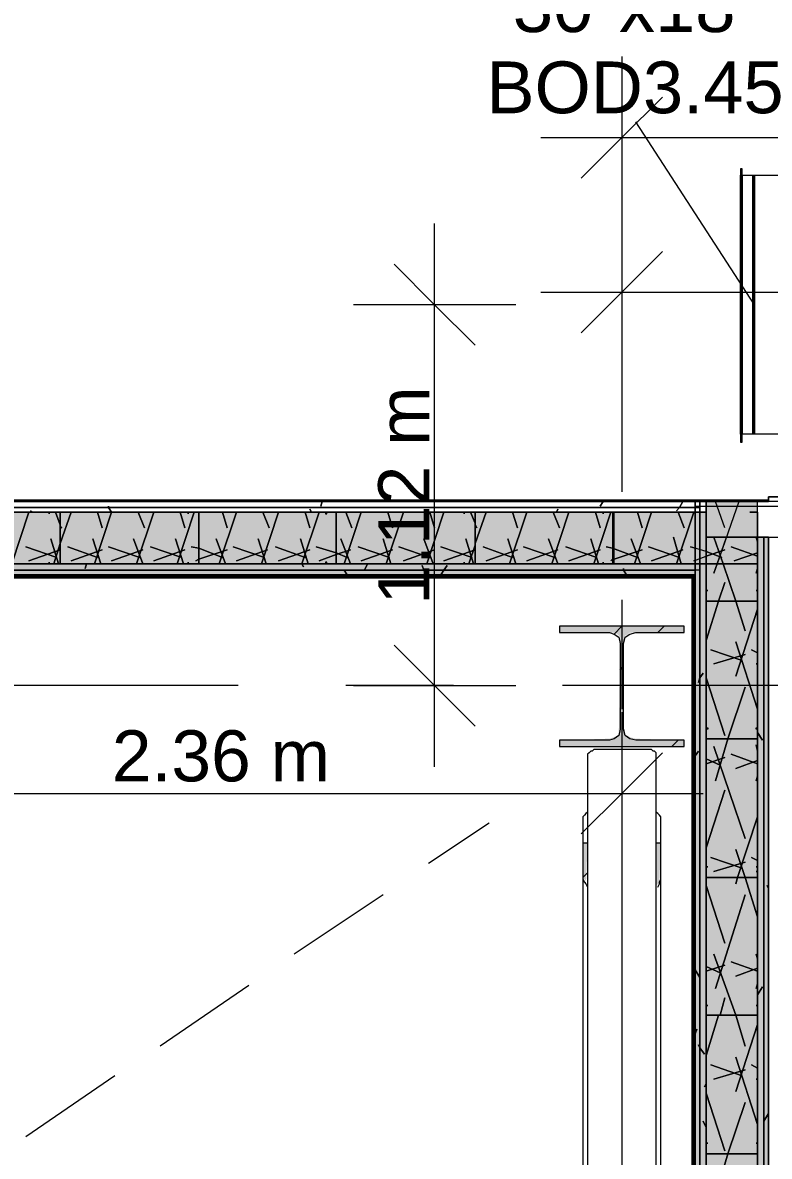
# Model space of a CAD drawing. Header units: metres. Extents: x -2 to 237, y -8 to 52.
# Drawn here: x 14.303 to 16.495, y 31.468 to 34.795 of the extents above; entities that cross this region are included whole.
import ezdxf

# ---------------------------------------------------------------- set-up
doc = ezdxf.new("R2010")
doc.units = ezdxf.units.M
doc.layers.add('HVAC - Ductos', color=5, linetype='Continuous', lineweight=0)
doc.layers.add('PDF4_Text', color=7, linetype='Continuous', lineweight=0)
doc.layers.add('PDF4_Geometry', color=7, linetype='Continuous', lineweight=0, true_color=0xaaaaaa)
doc.layers.add('PDF4_Solid Fills', color=7, linetype='Continuous', lineweight=0, true_color=0xffffff)
doc.styles.add('PDF Helvetica', font='')
doc.styles.get('PDF Helvetica').set_extended_font_data('Helvetica')

msp = doc.modelspace()

# ---------------------------------------------------------------- hatches: boundary and pattern name
at = {"layer": 'PDF4_Solid Fills', "lineweight": 0, "transparency": 33554559}
h = msp.add_hatch(color=256, dxfattribs=at)
h.paths.add_polyline_path([(9.8269, 33.1883), (9.8269, 33.1745), (12.2552, 33.1745), (12.2552, 33.1883)])
h.paths.add_polyline_path([(6.464, 33.1745), (6.464, 33.3715), (6.4457, 33.3715), (6.4457, 33.1745)])
h.paths.add_polyline_path([(6.6472, 33.1883), (6.6472, 33.1745), (9.6849, 33.1745), (9.6849, 33.1883)])
h.paths.add_polyline_path([(16.2778, 33.1883), (12.3972, 33.1883), (12.3972, 33.1745), (16.2778, 33.1745)])
h = msp.add_hatch(color=256, dxfattribs=at)
h.paths.add_polyline_path([(16.31, 27.0947), (16.4611, 27.0947), (16.4611, 33.3898), (16.31, 33.3898)])
h.paths.add_polyline_path([(16.3832, 23.3881), (16.3832, 23.3103), (16.4611, 23.3103), (16.4611, 23.3881)])
h.paths.add_polyline_path([(16.3832, 23.3927), (16.4611, 23.3927), (16.4611, 24.8588), (16.31, 24.8588), (16.31, 23.4157), (16.3832, 23.4157)])
h = msp.add_hatch(color=256, dxfattribs=at)
h.paths.add_polyline_path([(6.4777, 33.2065), (6.4777, 33.3577), (6.4457, 33.3577), (6.4457, 33.2065)])
h.paths.add_polyline_path([(16.0396, 33.2111), (16.2778, 33.2065), (16.2778, 33.3577), (6.4823, 33.3577), (6.4823, 33.3303), (6.5511, 33.3303), (6.4869, 33.3257), (6.4823, 33.2615), (6.4823, 33.2065), (7.6964, 33.2111), (7.701, 33.2111), (8.5074, 33.2065), (8.5074, 33.2111), (8.512, 33.2111), (10.0973, 33.2065), (10.0973, 33.2615), (10.0927, 33.2615), (10.0927, 33.3257), (10.0285, 33.3303), (10.1018, 33.3303), (10.1018, 33.2065), (10.9082, 33.2111), (10.9128, 33.2111), (11.9757, 33.2065), (11.9757, 33.2111), (11.9803, 33.2111), (14.0054, 33.2065), (14.0054, 33.2111), (14.01, 33.2111), (16.0351, 33.2065), (16.0351, 33.2111)])
h = msp.add_hatch(color=256, dxfattribs=at)
h.paths.add_polyline_path([(9.8086, 33.2065), (9.8086, 33.1883), (12.2689, 33.1883), (12.2689, 33.2065)])
h.paths.add_polyline_path([(6.4777, 33.1883), (6.4777, 33.3577), (6.464, 33.3577), (6.464, 33.1883)])
h.paths.add_polyline_path([(6.6335, 33.2065), (6.6335, 33.1883), (9.6849, 33.1883), (9.6849, 33.2065)])
h.paths.add_polyline_path([(16.2916, 33.2065), (12.3972, 33.2065), (12.3972, 33.1883), (16.2916, 33.1883)])
for points in [[(6.4823, 33.2065), (7.6964, 33.2111), (7.701, 33.2111), (8.5074, 33.2065), (8.5074, 33.2111), (8.512, 33.2111), (10.0973, 33.2065), (10.0973, 33.2615), (10.0927, 33.2615), (10.0927, 33.3257), (10.0285, 33.3303), (10.1018, 33.3303), (10.1018, 33.2065), (11.9757, 33.2111), (11.9803, 33.2111), (16.3099, 33.2065), (16.3099, 33.3577), (6.4823, 33.3577), (6.4823, 33.3303), (6.5511, 33.3303), (6.4869, 33.3257), (6.4823, 33.2615)], [(15.8792, 33.005), (16.0396, 33.005), (16.0487, 33.0004), (16.0579, 32.9912), (16.0533, 32.7071), (16.0487, 32.7026), (16.0396, 32.698), (16.0259, 32.6934), (15.8792, 32.6889), (15.8792, 32.6705), (16.2458, 32.6705), (16.2458, 32.6889), (16.1037, 32.6934), (16.0854, 32.698), (16.0809, 32.7026), (16.0717, 32.7026), (16.0717, 32.7209), (16.0671, 32.7209), (16.0671, 32.9774), (16.0717, 32.9958), (16.0809, 33.0004), (16.0854, 33.005), (16.2458, 33.005), (16.2458, 33.0233), (15.8792, 33.0233)]]:
    msp.add_hatch(color=256, dxfattribs=at).paths.add_polyline_path(points)
h = msp.add_hatch(color=256, dxfattribs=at)
h.paths.add_polyline_path([(16.31, 27.0947), (16.4611, 27.0947), (16.4611, 33.2845), (16.31, 33.2845)])
h.paths.add_polyline_path([(16.4611, 24.8588), (16.31, 24.8588), (16.31, 23.2003), (16.4611, 23.2003)])
h = msp.add_hatch(color=256, dxfattribs=at)
h.paths.add_polyline_path([(16.4611, 27.0947), (16.4795, 27.0947), (16.4795, 33.2845), (16.4611, 33.2845)])
h.paths.add_polyline_path([(16.4795, 24.8588), (16.4611, 24.8588), (16.4611, 23.3102), (16.4795, 23.3102)])
h = msp.add_hatch(color=256, dxfattribs=at)
h.paths.add_polyline_path([(16.4611, 27.0947), (16.4795, 27.0947), (16.4795, 33.2845), (16.4611, 33.2845)])
h.paths.add_polyline_path([(16.4795, 24.8588), (16.4611, 24.8588), (16.4611, 23.3102), (16.4795, 23.3102)])
h = msp.add_hatch(color=256, dxfattribs=at)
h.paths.add_polyline_path([(16.4932, 27.0947), (16.4932, 33.2845), (16.4795, 33.2845), (16.4795, 27.0947)])
h.paths.add_polyline_path([(16.4932, 23.3102), (16.4932, 24.8588), (16.4795, 24.8588), (16.4795, 23.3102)])
h = msp.add_hatch(color=256, dxfattribs=at)
h.paths.add_polyline_path([(16.4932, 27.0947), (16.4932, 33.2845), (16.4795, 33.2845), (16.4795, 27.0947)])
h.paths.add_polyline_path([(16.4932, 23.3102), (16.4932, 24.8588), (16.4795, 24.8588), (16.4795, 23.3102)])
h = msp.add_hatch(color=256, dxfattribs=at)
h.paths.add_polyline_path([(16.2916, 30.2148), (16.3099, 30.2148), (16.3099, 33.2065), (16.2916, 33.2065)])
h.paths.add_polyline_path([(16.2916, 23.4157), (16.3099, 23.4157), (16.3099, 24.8588), (16.2916, 24.8588)])
h.paths.add_polyline_path([(16.2916, 27.0947), (16.3099, 27.0947), (16.3099, 30.0865), (16.2916, 30.0865)])
h = msp.add_hatch(color=256, dxfattribs=at)
h.paths.add_polyline_path([(16.2916, 24.8588), (16.2778, 24.8588), (16.2778, 23.4157), (16.2916, 23.4157)])
h.paths.add_polyline_path([(16.2778, 30.2148), (16.2916, 30.2148), (16.2916, 33.1883), (16.2778, 33.1883)])
h.paths.add_polyline_path([(16.2778, 27.0947), (16.2916, 27.0947), (16.2916, 30.0727), (16.2778, 30.0727)])
h = msp.add_hatch(color=256, dxfattribs=at)
h.paths.add_polyline_path([(15.9571, 32.2673), (15.9617, 32.3864), (15.948, 32.3864), (15.948, 32.2811), (15.9526, 32.2811), (15.9571, 32.2765)])
h.paths.add_polyline_path([(16.1725, 32.2719), (16.1771, 32.3864), (16.1633, 32.3864), (16.1633, 32.2627)])

# ---------------------------------------------------------------- linework, layer by layer
at = {"layer": 'HVAC - Ductos', "lineweight": 0}
for points in [[(16.0625, 34.6956), (16.0625, 34.4573), (16.0625, 34.2191)], [(16.1816, 34.5764), (16.0625, 34.4573), (15.9434, 34.3382)], [(16.452, 33.9671), (16.1037, 34.5032)], [(15.8242, 34.4573), (18.5824, 34.4573)], [(16.4153, 34.3474), (16.4107, 34.3474), (16.4153, 34.3474)], [(16.4153, 34.3474), (16.4107, 34.3474), (16.4153, 34.3474)], [(16.4153, 34.3474), (16.4107, 34.3474), (16.4153, 34.3474)], [(16.4153, 34.3474), (16.4107, 34.3474), (16.4153, 34.3474)], [(16.4153, 33.5869), (16.4107, 33.5869), (16.4153, 33.5869), (16.4153, 34.3474)], [(16.4107, 34.3474), (16.4107, 33.5869)], [(16.4153, 34.3474), (16.4107, 34.3474), (16.4153, 34.3474)], [(16.4153, 33.5869), (16.4107, 33.5869), (16.4153, 33.5869), (16.4153, 34.3474)], [(16.4107, 34.3474), (16.4107, 33.5869)], [(16.4153, 34.3474), (16.4107, 34.3474), (16.4153, 34.3474)], [(16.4153, 33.5869), (16.4107, 33.5869), (16.4153, 33.5869), (16.4153, 34.3474)], [(16.4107, 34.3474), (16.4107, 33.5869)], [(16.4153, 34.3474), (16.4107, 34.3474), (16.4153, 34.3474)], [(16.4153, 33.5869), (16.4107, 33.5869), (16.4153, 33.5869), (16.4153, 34.3474)], [(16.4107, 34.3474), (16.4107, 33.5869)], [(16.4153, 34.3474), (16.4107, 34.3474), (16.4153, 34.3474)], [(16.4153, 33.5869), (16.4107, 33.5869), (16.4153, 33.5869), (16.4153, 34.3474)], [(16.4107, 34.3474), (16.4107, 33.5869)], [(16.4153, 34.3474), (16.4107, 34.3474), (16.4153, 34.3474)], [(16.4153, 33.5869), (16.4107, 33.5869), (16.4153, 33.5869), (16.4153, 34.3474)], [(16.4107, 34.3474), (16.4107, 33.5869)], [(16.4153, 34.3474), (16.4107, 34.3474), (16.4153, 34.3474)], [(16.4153, 33.5869), (16.4107, 33.5869), (16.4153, 33.5869), (16.4153, 34.3474)], [(16.4107, 34.3474), (16.4107, 33.5869)], [(16.4153, 34.3474), (16.4107, 34.3474), (16.4153, 34.3474)], [(16.4153, 33.5869), (16.4107, 33.5869), (16.4153, 33.5869), (16.4153, 34.3474)], [(16.4107, 34.3474), (16.4107, 33.5869)], [(16.4153, 34.3474), (16.4107, 34.3474), (16.4153, 34.3474)], [(16.4153, 33.5869), (16.4107, 33.5869), (16.4153, 33.5869), (16.4153, 34.3474)], [(16.4107, 34.3474), (16.4107, 33.5869)], [(16.4153, 34.3474), (16.4107, 34.3474), (16.4153, 34.3474)], [(16.4153, 33.5869), (16.4107, 33.5869), (16.4153, 33.5869), (16.4153, 34.3474)], [(16.4107, 34.3474), (16.4107, 33.5869)], [(16.4153, 34.3474), (16.4107, 34.3474), (16.4153, 34.3474)], [(16.4153, 33.5869), (16.4107, 33.5869), (16.4153, 33.5869), (16.4153, 34.3474)], [(16.4107, 34.3474), (16.4107, 33.5869)], [(16.4153, 34.3474), (16.4107, 34.3474), (16.4153, 34.3474)], [(16.4153, 33.5869), (16.4107, 33.5869), (16.4153, 33.5869), (16.4153, 34.3474)], [(16.4107, 34.3474), (16.4107, 33.5869)], [(16.4153, 34.3474), (16.4107, 34.3474), (16.4153, 34.3474)], [(16.4153, 33.5869), (16.4107, 33.5869), (16.4153, 33.5869), (16.4153, 34.3474)], [(16.4107, 34.3474), (16.4107, 33.5869)], [(16.4153, 34.3474), (16.4107, 34.3474), (16.4153, 34.3474)], [(16.4153, 33.5869), (16.4107, 33.5869), (16.4153, 33.5869), (16.4153, 34.3474)], [(16.4107, 34.3474), (16.4107, 33.5869)], [(16.4153, 34.3474), (16.4107, 34.3474), (16.4153, 34.3474)], [(16.4153, 33.5869), (16.4107, 33.5869), (16.4153, 33.5869), (16.4153, 34.3474)], [(16.4107, 34.3474), (16.4107, 33.5869)], [(16.4153, 34.3474), (16.4107, 34.3474), (16.4153, 34.3474)], [(16.4153, 33.5869), (16.4107, 33.5869), (16.4153, 33.5869), (16.4153, 34.3474)], [(16.4107, 34.3474), (16.4107, 33.5869)], [(16.4153, 34.3474), (16.4107, 34.3474), (16.4153, 34.3474)], [(16.4153, 33.5869), (16.4107, 33.5869), (16.4153, 33.5869), (16.4153, 34.3474)], [(16.4107, 34.3474), (16.4107, 33.5869)], [(16.4153, 34.3474), (16.4107, 34.3474), (16.4153, 34.3474)], [(16.4153, 33.5869), (16.4107, 33.5869), (16.4153, 33.5869), (16.4153, 34.3474)], [(16.4107, 34.3474), (16.4107, 33.5869)], [(16.4153, 34.3474), (16.4107, 34.3474), (16.4153, 34.3474)], [(16.4153, 33.5869), (16.4107, 33.5869), (16.4153, 33.5869), (16.4153, 34.3474)], [(16.4107, 34.3474), (16.4107, 33.5869)], [(16.4153, 34.3474), (16.4107, 34.3474), (16.4153, 34.3474)], [(16.4153, 33.5869), (16.4107, 33.5869), (16.4153, 33.5869), (16.4153, 34.3474)], [(16.4107, 34.3474), (16.4107, 33.5869)], [(16.4153, 34.3474), (16.4107, 34.3474), (16.4153, 34.3474)], [(16.4153, 33.5869), (16.4107, 33.5869), (16.4153, 33.5869), (16.4153, 34.3474)], [(16.4107, 34.3474), (16.4107, 33.5869)], [(16.4153, 34.3474), (16.4107, 34.3474), (16.4153, 34.3474)], [(16.4153, 33.5869), (16.4107, 33.5869), (16.4153, 33.5869), (16.4153, 34.3474)], [(16.4107, 34.3474), (16.4107, 33.5869)], [(16.4153, 34.3474), (16.4107, 34.3474), (16.4153, 34.3474)], [(16.4153, 33.5869), (16.4107, 33.5869), (16.4153, 33.5869), (16.4153, 34.3474)], [(16.4107, 34.3474), (16.4107, 33.5869)], [(16.4153, 34.3474), (16.4107, 34.3474), (16.4153, 34.3474)], [(16.4153, 33.5869), (16.4107, 33.5869), (16.4153, 33.5869), (16.4153, 34.3474)], [(16.4107, 34.3474), (16.4107, 33.5869)], [(16.4153, 34.3474), (16.4107, 34.3474), (16.4153, 34.3474)], [(16.4153, 33.5869), (16.4107, 33.5869), (16.4153, 33.5869), (16.4153, 34.3474)], [(16.4107, 34.3474), (16.4107, 33.5869)], [(16.4153, 34.3474), (16.4107, 34.3474), (16.4153, 34.3474)], [(16.4153, 33.5869), (16.4107, 33.5869), (16.4153, 33.5869), (16.4153, 34.3474)], [(16.4107, 34.3474), (16.4107, 33.5869)], [(16.4153, 34.3474), (16.4107, 34.3474), (16.4153, 34.3474)], [(16.4153, 33.5869), (16.4107, 33.5869), (16.4153, 33.5869), (16.4153, 34.3474)], [(16.4107, 34.3474), (16.4107, 33.5869)], [(16.4153, 34.3474), (16.4107, 34.3474), (16.4153, 34.3474)], [(16.4153, 33.5869), (16.4107, 33.5869), (16.4153, 33.5869), (16.4153, 34.3474)], [(16.4107, 34.3474), (16.4107, 33.5869)], [(16.4153, 34.3474), (16.4107, 34.3474), (16.4153, 34.3474)], [(16.4153, 33.5869), (16.4107, 33.5869), (16.4153, 33.5869), (16.4153, 34.3474)], [(16.4107, 34.3474), (16.4107, 33.5869)], [(16.4153, 34.3474), (16.4107, 34.3474), (16.4153, 34.3474)], [(16.4153, 33.5869), (16.4107, 33.5869), (16.4153, 33.5869), (16.4153, 34.3474)], [(16.4107, 34.3474), (16.4107, 33.5869)], [(16.4153, 34.3474), (16.4107, 34.3474), (16.4153, 34.3474)], [(16.4153, 33.5869), (16.4107, 33.5869), (16.4153, 33.5869), (16.4153, 34.3474)], [(16.4107, 34.3474), (16.4107, 33.5869)], [(16.4153, 34.3474), (16.4107, 34.3474), (16.4153, 34.3474)], [(16.4153, 33.5869), (16.4153, 34.3474), (16.4107, 34.3474)], [(16.4107, 34.3474), (16.4107, 33.5869)], [(16.4107, 34.3337), (16.4153, 34.3337), (16.4107, 34.3337)], [(16.7544, 33.5869), (16.452, 33.5869), (16.452, 34.3474), (16.7544, 34.3474)], [(16.4107, 34.3199), (16.4153, 34.3199), (16.4107, 34.3199)], [(16.4153, 34.3107), (16.4107, 34.3107)], [(16.4107, 34.3061), (16.4153, 34.3061)], [(16.4107, 34.297), (16.4153, 34.297), (16.4107, 34.297)], [(16.4107, 34.2833), (16.4153, 34.2833), (16.4107, 34.2833)], [(16.4107, 34.2695), (16.4153, 34.2695), (16.4107, 34.2695)], [(16.0625, 34.242), (16.0625, 34.0038), (16.0625, 33.7655)], [(16.4107, 34.2329), (16.4153, 34.2329), (16.4107, 34.2329)], [(15.5127, 32.6109), (15.5127, 34.2053)], [(16.4107, 34.2191), (16.4153, 34.2191), (16.4107, 34.2191)], [(16.4107, 34.1824), (16.4153, 34.1824), (16.4107, 34.1824)], [(16.4107, 34.1687), (16.4153, 34.1687), (16.4107, 34.1687)], [(16.4107, 34.155), (16.4153, 34.155), (16.4107, 34.155)], [(16.4153, 34.1458), (16.4107, 34.1458)], [(16.4107, 34.1413), (16.4153, 34.1413)], [(16.1816, 34.1229), (16.0625, 34.0038), (15.9434, 33.8846)], [(16.4107, 34.1321), (16.4153, 34.1321), (16.4107, 34.1321)], [(16.4107, 34.1183), (16.4153, 34.1183), (16.4107, 34.1183)], [(16.4107, 34.1046), (16.4153, 34.1046), (16.4107, 34.1046)], [(15.3936, 34.0862), (15.5127, 33.9671), (15.6318, 33.848)], [(16.4107, 34.0679), (16.4153, 34.0679), (16.4107, 34.0679)], [(16.4107, 34.0542), (16.4153, 34.0542), (16.4107, 34.0542)], [(15.8242, 34.0038), (19.7919, 34.0038)], [(16.4107, 34.0175), (16.4153, 34.0175), (16.4107, 34.0175)], [(16.4107, 34.0038), (16.4153, 34.0038), (16.4107, 34.0038)], [(15.751, 33.9671), (15.5127, 33.9671), (15.2744, 33.9671)], [(16.4107, 33.99), (16.4153, 33.99), (16.4107, 33.99)], [(16.4153, 33.9808), (16.4107, 33.9808)], [(16.4107, 33.9763), (16.4153, 33.9763)], [(16.4107, 33.9671), (16.4153, 33.9671), (16.4107, 33.9671)], [(16.4107, 33.9534), (16.4153, 33.9534), (16.4107, 33.9534)], [(16.4107, 33.9396), (16.4153, 33.9396), (16.4107, 33.9396)], [(16.4107, 33.903), (16.4153, 33.903), (16.4107, 33.903)], [(16.4107, 33.8892), (16.4153, 33.8892), (16.4107, 33.8892)], [(16.4107, 33.8755), (16.4153, 33.8755), (16.4107, 33.8755)], [(16.4153, 33.8664), (16.4107, 33.8664)], [(16.4107, 33.8618), (16.4153, 33.8618)], [(16.4107, 33.8526), (16.4153, 33.8526), (16.4107, 33.8526)], [(16.4107, 33.8388), (16.4153, 33.8388), (16.4107, 33.8388)], [(16.4107, 33.8251), (16.4153, 33.8251), (16.4107, 33.8251)], [(16.4153, 33.8159), (16.4107, 33.8159)], [(16.4107, 33.8113), (16.4153, 33.8113)], [(16.4107, 33.8021), (16.4153, 33.8021), (16.4107, 33.8021)], [(16.4107, 33.7884), (16.4153, 33.7884), (16.4107, 33.7884)], [(16.4107, 33.7747), (16.4153, 33.7747), (16.4107, 33.7747)], [(16.4107, 33.7381), (16.4153, 33.7381), (16.4107, 33.7381)], [(16.4107, 33.7243), (16.4153, 33.7243), (16.4107, 33.7243)], [(16.4107, 33.7105), (16.4153, 33.7105), (16.4107, 33.7105)], [(16.4153, 33.7014), (16.4107, 33.7014)], [(16.4107, 33.6968), (16.4153, 33.6968)], [(16.4107, 33.6877), (16.4153, 33.6877), (16.4107, 33.6877)], [(16.4107, 33.6739), (16.4153, 33.6739), (16.4107, 33.6739)], [(16.4107, 33.6601), (16.4153, 33.6601), (16.4107, 33.6601)], [(16.4107, 33.6235), (16.4153, 33.6235), (16.4107, 33.6235)], [(16.4107, 33.6097), (16.4153, 33.6097), (16.4107, 33.6097)], [(16.4153, 33.5869), (16.4107, 33.5869), (16.4153, 33.5869)], [(16.4153, 33.5869), (16.4107, 33.5869)], [(15.3936, 32.9683), (15.5127, 32.8492), (15.6318, 32.7301)], [(15.2744, 32.8492), (15.5127, 32.8492), (15.751, 32.8492)], [(16.0625, 32.7713), (16.0625, 32.533), (16.0625, 32.2948)], [(16.1816, 32.6522), (16.0625, 32.533), (15.9434, 32.414)], [(10.9861, 32.533), (13.7076, 32.533), (16.3008, 32.533)]]:
    msp.add_lwpolyline(points, dxfattribs=at)
for points in [[(16.4107, 34.3657), (16.4107, 33.5639), (16.4153, 33.5639), (16.4153, 34.3657)], [(16.4153, 34.3474), (16.4153, 33.5869), (16.4107, 33.5869), (16.4153, 33.5869)], [(16.4107, 33.5869), (16.4107, 34.3474)], [(16.4153, 34.3474), (16.4153, 33.5869), (16.4107, 33.5869), (16.4153, 33.5869), (16.4107, 33.5869), (16.4153, 33.5869)], [(16.4107, 33.5869), (16.4107, 34.3474)], [(16.4107, 34.3337), (16.4153, 34.3337)], [(16.4474, 33.5869), (16.4153, 33.5869), (16.4153, 34.3474), (16.4474, 34.3474)], [(16.4474, 34.3474), (16.452, 34.3474), (16.452, 33.5869), (16.4474, 33.5869)], [(16.4107, 34.3199), (16.4153, 34.3199)], [(16.4107, 34.3107), (16.4107, 34.3061), (16.4153, 34.3061), (16.4153, 34.3107)], [(16.4107, 34.297), (16.4153, 34.297)], [(16.4107, 34.2833), (16.4153, 34.2833)], [(16.4107, 34.2695), (16.4153, 34.2695)], [(16.4107, 34.2603), (16.4107, 34.2557), (16.4153, 34.2557)], [(16.4107, 34.2603), (16.4107, 34.2557), (16.4153, 34.2557)], [(16.4107, 34.2466), (16.4153, 34.2466), (16.4107, 34.2466), (16.4107, 34.242)], [(16.4107, 34.2466), (16.4107, 34.242), (16.4107, 34.2466), (16.4153, 34.2466)], [(16.4107, 34.2329), (16.4153, 34.2329)], [(16.4107, 34.2191), (16.4153, 34.2191)], [(16.4107, 34.2053), (16.4107, 34.2099), (16.4107, 34.2053), (16.4153, 34.2053)], [(16.4107, 34.2099), (16.4107, 34.2053), (16.4153, 34.2053), (16.4107, 34.2053)], [(16.4107, 34.1962), (16.4107, 34.1916), (16.4153, 34.1962)], [(16.4107, 34.1962), (16.4107, 34.1916), (16.4153, 34.1962)], [(16.4107, 34.1824), (16.4153, 34.1824)], [(16.4107, 34.1687), (16.4153, 34.1687)], [(16.4107, 34.155), (16.4153, 34.155)], [(16.4107, 34.1458), (16.4107, 34.1413), (16.4153, 34.1413), (16.4153, 34.1458)], [(16.4107, 34.1321), (16.4153, 34.1321)], [(16.4107, 34.1183), (16.4153, 34.1183)], [(16.4107, 34.1046), (16.4153, 34.1046)], [(16.4107, 34.0954), (16.4107, 34.0908), (16.4153, 34.0908)], [(16.4107, 34.0954), (16.4107, 34.0908), (16.4153, 34.0908)], [(16.4107, 34.0816), (16.4153, 34.0816), (16.4107, 34.0816), (16.4107, 34.077)], [(16.4107, 34.0816), (16.4107, 34.077), (16.4107, 34.0816), (16.4153, 34.0816)], [(16.4107, 34.0679), (16.4153, 34.0679)], [(16.4107, 34.0542), (16.4153, 34.0542)], [(16.4107, 34.0404), (16.4107, 34.045), (16.4107, 34.0404), (16.4153, 34.0404)], [(16.4107, 34.045), (16.4107, 34.0404), (16.4153, 34.0404), (16.4107, 34.0404)], [(16.4107, 34.0312), (16.4107, 34.0266), (16.4153, 34.0312)], [(16.4107, 34.0312), (16.4107, 34.0266), (16.4153, 34.0312)], [(16.4107, 34.0175), (16.4153, 34.0175)], [(16.4107, 34.0038), (16.4153, 34.0038)], [(16.4107, 33.99), (16.4153, 33.99)], [(16.4107, 33.9808), (16.4107, 33.9763), (16.4153, 33.9763), (16.4153, 33.9808)], [(16.4107, 33.9671), (16.4153, 33.9671)], [(16.4107, 33.9534), (16.4153, 33.9534)], [(16.4107, 33.9396), (16.4153, 33.9396)], [(16.4107, 33.9259), (16.4107, 33.9305), (16.4107, 33.9259), (16.4153, 33.9259)], [(16.4107, 33.9305), (16.4107, 33.9259), (16.4153, 33.9259), (16.4107, 33.9259)], [(16.4107, 33.9167), (16.4153, 33.9167), (16.4107, 33.9167), (16.4107, 33.9121)], [(16.4107, 33.9167), (16.4107, 33.9121), (16.4107, 33.9167), (16.4153, 33.9167)], [(16.4107, 33.903), (16.4153, 33.903)], [(16.4107, 33.8892), (16.4153, 33.8892)], [(16.4107, 33.8755), (16.4153, 33.8755)], [(16.4107, 33.8664), (16.4107, 33.8618), (16.4153, 33.8618), (16.4153, 33.8664)], [(16.4107, 33.8526), (16.4153, 33.8526)], [(16.4107, 33.8388), (16.4153, 33.8388)], [(16.4107, 33.8251), (16.4153, 33.8251)], [(16.4107, 33.8159), (16.4107, 33.8113), (16.4153, 33.8113), (16.4153, 33.8159)], [(16.4107, 33.8021), (16.4153, 33.8021)], [(16.4107, 33.7884), (16.4153, 33.7884)], [(16.4107, 33.7747), (16.4153, 33.7747)], [(16.4107, 33.7609), (16.4107, 33.7655), (16.4107, 33.7609), (16.4153, 33.7609)], [(16.4107, 33.7655), (16.4107, 33.7609), (16.4153, 33.7609), (16.4107, 33.7609)], [(16.4107, 33.7518), (16.4153, 33.7518), (16.4107, 33.7518), (16.4107, 33.7472)], [(16.4107, 33.7518), (16.4107, 33.7472), (16.4107, 33.7518), (16.4153, 33.7518)], [(16.4107, 33.7381), (16.4153, 33.7381)], [(16.4107, 33.7243), (16.4153, 33.7243)], [(16.4107, 33.7105), (16.4153, 33.7105)], [(16.4107, 33.7014), (16.4107, 33.6968), (16.4153, 33.6968), (16.4153, 33.7014)], [(16.4107, 33.6877), (16.4153, 33.6877)], [(16.4107, 33.6739), (16.4153, 33.6739)], [(16.4107, 33.6601), (16.4153, 33.6601)], [(16.4107, 33.651), (16.4107, 33.6464), (16.4153, 33.6464)], [(16.4107, 33.651), (16.4107, 33.6464), (16.4153, 33.6464)], [(16.4107, 33.6372), (16.4153, 33.6372), (16.4107, 33.6372), (16.4107, 33.6326)], [(16.4107, 33.6372), (16.4107, 33.6326), (16.4107, 33.6372), (16.4153, 33.6372)], [(16.4107, 33.6235), (16.4153, 33.6235)], [(16.4107, 33.6097), (16.4153, 33.6097)], [(16.4107, 33.596), (16.4107, 33.6006), (16.4107, 33.596), (16.4153, 33.596)], [(16.4107, 33.6006), (16.4107, 33.596), (16.4153, 33.596), (16.4107, 33.596)]]:
    msp.add_lwpolyline(points, close=True, dxfattribs=at)
at = {"layer": 'PDF4_Geometry', "lineweight": 0}
for points in [[(16.0625, 34.6865), (16.0625, 33.4174)], [(10.0743, 33.3898), (10.0743, 33.3944), (6.4457, 33.3944), (6.4457, 33.3898), (16.2778, 33.3898), (16.2778, 33.3761), (16.2778, 33.3715)], [(16.1633, 30.0544), (16.2778, 30.0544), (16.2778, 27.0947), (16.4932, 27.0947), (16.4932, 33.2845), (18.7565, 33.2845), (18.7565, 33.3898), (16.2778, 33.3898), (6.4457, 33.3898), (6.4457, 33.1745), (6.4457, 27.1771), (6.6656, 27.1771), (6.6656, 30.0727), (9.6574, 30.0727), (9.8406, 30.0727), (9.8406, 30.4072), (9.6574, 30.4072), (9.6574, 30.2606), (9.4787, 30.2606)], [(6.4457, 33.3898), (16.2778, 33.3898), (6.4457, 33.3898)], [(16.31, 23.2324), (16.31, 23.2186), (6.464, 23.2186), (6.464, 23.2324), (6.464, 23.3836), (6.464, 23.4019), (6.464, 23.4157), (6.464, 24.8588), (6.464, 27.1405), (6.464, 27.1771), (6.464, 33.1745), (6.464, 33.1883), (6.464, 33.2065), (6.464, 33.3577), (6.464, 33.3715), (16.2778, 33.3715), (16.2916, 33.3715), (16.2916, 33.3577)], [(12.0032, 33.3944), (16.4932, 33.3944)], [(16.4932, 33.3898), (12.0032, 33.3898)], [(16.2778, 33.3898), (16.4932, 33.3898)], [(16.2778, 33.3761), (16.2916, 33.3761), (16.31, 33.3761), (18.7565, 33.3761)], [(16.4932, 33.3944), (16.4932, 33.3898)], [(6.6335, 33.2065), (16.2778, 33.2065), (16.2778, 33.3577), (6.4457, 33.3577)], [(12.3972, 30.1369), (12.3972, 33.2065), (12.3193, 33.2065), (12.3972, 33.2065), (16.2778, 33.2065), (16.2916, 33.2065), (16.31, 33.2065), (16.31, 33.2845), (16.31, 33.3577), (16.2916, 33.3577), (16.2778, 33.3577), (6.4777, 33.3577)], [(16.4611, 33.2982), (16.4611, 33.3028)], [(16.2778, 27.0947), (16.4932, 27.0947), (16.4932, 33.2845), (16.4795, 33.2845)], [(16.2916, 27.0947), (16.31, 27.0947), (16.4611, 27.0947), (16.4611, 33.2845), (16.31, 33.2845), (16.31, 33.2065), (16.31, 30.2148), (16.31, 30.1369)], [(16.31, 33.2845), (16.4611, 33.2845), (16.4795, 33.2845), (16.4932, 33.2845)], [(16.4611, 24.8588), (16.4795, 24.8588), (16.4795, 25.0375), (16.4795, 27.0947), (16.4795, 33.2845), (16.4611, 33.2845)], [(12.3193, 33.2065), (12.3193, 33.1653), (12.3193, 33.1745), (12.3193, 33.2065), (12.3972, 33.2065), (12.3972, 33.1883), (12.3972, 33.1745), (12.4247, 33.1745), (16.2778, 33.1745), (16.2778, 30.2376), (16.2778, 33.1287), (16.2778, 30.2376)], [(16.3649, 33.2065), (16.3695, 33.2065)], [(16.2916, 30.2148), (16.2916, 33.1883), (16.2778, 33.1883), (12.3972, 33.1883)], [(13.144, 30.0544), (13.144, 30.2376), (14.2711, 30.2376), (14.2711, 30.2148), (13.144, 30.2148), (12.4247, 30.2148), (12.3972, 30.2148), (12.3972, 33.1745), (12.4247, 33.1745), (16.2778, 33.1745), (16.2733, 33.1699), (16.2687, 33.1653), (12.4247, 33.1653), (16.2687, 33.1653), (16.2733, 33.1699), (16.2778, 33.1745), (12.4247, 33.1745), (16.2778, 33.1745), (16.2778, 30.2376), (16.2778, 33.1745), (12.4247, 33.1745), (16.2778, 33.1745), (12.4247, 33.1745)], [(12.4247, 32.7026), (12.4247, 33.1745), (16.2778, 33.1745), (16.2778, 30.2376), (16.1633, 30.2376)], [(12.4247, 33.1745), (16.2778, 33.1745), (12.4247, 33.1745)], [(16.0625, 33.1012), (16.0625, 32.7805)], [(16.0396, 33.0004), (16.0625, 33.0233)], [(16.1679, 33.005), (16.1862, 33.0233)], [(16.0579, 32.895), (16.0671, 32.9088)], [(14.9355, 32.8492), (13.6663, 32.8492)], [(15.5677, 32.8492), (15.2516, 32.8492)], [(17.1575, 32.8492), (15.8884, 32.8492)], [(16.2092, 32.6705), (16.2274, 32.6889)], [(16.1633, 28.6799), (16.1633, 32.6431), (16.1633, 32.6476), (16.1633, 32.6522), (16.1587, 32.6567), (16.1541, 32.6567), (16.1495, 32.6613), (16.1404, 32.6613), (15.9846, 32.6613), (15.98, 32.6613), (15.9755, 32.6567), (15.9709, 32.6567), (15.9663, 32.6522), (15.9617, 32.6476), (15.9617, 32.6431), (15.9617, 28.6799)], [(15.9617, 32.4781), (15.9571, 32.4735), (15.9526, 32.4689), (15.948, 32.4644), (15.948, 32.4598), (15.948, 32.3864)], [(16.1771, 32.3864), (16.1771, 32.4598), (16.1771, 32.4644), (16.1725, 32.4689), (16.1679, 32.4735), (16.1633, 32.4781)], [(15.6731, 32.446), (15.4944, 32.3269)], [(16.0625, 32.4644), (16.0625, 31.1952)], [(15.9617, 32.3864), (15.948, 32.3864), (15.948, 32.2902), (15.948, 32.2811), (15.9526, 32.2719), (15.9571, 32.2673), (15.9617, 32.2581)], [(16.1679, 32.2581), (16.1725, 32.2673), (16.1725, 32.2719), (16.1771, 32.2811), (16.1771, 32.2902), (16.1771, 32.3864), (16.1633, 32.3864)], [(15.948, 32.2857), (15.9617, 32.2994)], [(15.948, 32.2902), (15.948, 30.2376)], [(16.1771, 30.2376), (16.1771, 32.2902)], [(15.3615, 32.2353), (15.1004, 32.0611)], [(14.9675, 31.9695), (14.7064, 31.7908)], [(14.5735, 31.7038), (14.3123, 31.5251)]]:
    msp.add_lwpolyline(points, dxfattribs=at)
for points in [[(16.4932, 33.3898), (16.4932, 33.4036), (16.7544, 33.4036), (16.7544, 33.3898), (16.7544, 33.4036), (16.4932, 33.4036)], [(6.4457, 33.3898), (6.4457, 33.3715), (16.2778, 33.3715), (16.2778, 33.3898)], [(6.4457, 33.3715), (6.4457, 33.3577), (16.2778, 33.3577), (16.2778, 33.3715)], [(12.0032, 33.3898), (12.0032, 33.3944), (16.4932, 33.3944), (16.4932, 33.3898)], [(16.2778, 33.3898), (16.2778, 30.2376), (16.2778, 33.2065), (16.2778, 33.3577)], [(16.2778, 30.2148), (16.2916, 30.2148), (16.2916, 33.2065), (16.2916, 33.3577), (16.2916, 33.3898), (16.2778, 33.3898), (16.2778, 33.3577), (16.2778, 33.2065)], [(16.2916, 30.2148), (16.31, 30.2148), (16.31, 33.1287), (16.31, 33.3898), (16.2916, 33.3898), (16.2916, 33.3577), (16.2916, 33.2065)], [(16.31, 27.0947), (16.4611, 27.0947), (16.4611, 33.3898), (16.31, 33.3898), (16.31, 33.1287)], [(14.3811, 33.2065), (14.4131, 33.2065), (14.4131, 33.3577), (14.3811, 33.3577), (14.3811, 33.3532), (14.3811, 33.3577), (14.4131, 33.3577), (14.4131, 33.2065), (14.3811, 33.2065), (14.3811, 33.2111)], [(14.7888, 33.2065), (14.8163, 33.2065), (14.8209, 33.2065), (14.8209, 33.3577), (14.8163, 33.3577), (14.7888, 33.3577), (14.7888, 33.3532), (14.7888, 33.3577), (14.8163, 33.3577), (14.8209, 33.3577), (14.8209, 33.2065), (14.8163, 33.2065), (14.7888, 33.2065), (14.7888, 33.2111)], [(15.192, 33.2065), (15.2241, 33.2065), (15.2241, 33.3577), (15.192, 33.3577), (15.192, 33.3532), (15.1966, 33.3532), (15.1966, 33.3577), (15.2241, 33.3577), (15.2241, 33.2065), (15.1966, 33.2065), (15.1966, 33.2111), (15.192, 33.2111)], [(15.5997, 33.2065), (15.6318, 33.2065), (15.6318, 33.3577), (15.5997, 33.3577), (15.5997, 33.3532), (15.5997, 33.3577), (15.6318, 33.3577), (15.6318, 33.2065), (15.5997, 33.2065), (15.5997, 33.2111)], [(16.0075, 33.2065), (16.0351, 33.2065), (16.0396, 33.2065), (16.0396, 33.3577), (16.0351, 33.3577), (16.0075, 33.3577), (16.0075, 33.3532), (16.0075, 33.3577), (16.0351, 33.3577), (16.0351, 33.2065), (16.0075, 33.2065), (16.0075, 33.2111)], [(16.2778, 33.2065), (16.3054, 33.2065), (16.31, 33.2065), (16.31, 33.3577), (16.3054, 33.3577), (16.2778, 33.3577), (16.2778, 33.3532), (16.2778, 33.3577), (16.3054, 33.3577), (16.31, 33.3577), (16.31, 33.2065), (16.3054, 33.2065), (16.2778, 33.2065), (16.2778, 33.2111)], [(16.4611, 33.3577), (16.4382, 33.3577), (16.4611, 33.3577), (16.4611, 33.2065), (16.3832, 33.2065), (16.4611, 33.2065)], [(16.4611, 27.0947), (16.4795, 27.0947), (16.4795, 33.2845), (16.4611, 33.2845)], [(16.4795, 27.0947), (16.4932, 27.0947), (16.4932, 33.2845), (16.4795, 33.2845)], [(16.4932, 33.2845), (16.4932, 28.3729), (16.4932, 33.2845), (16.4932, 28.3592), (16.4932, 33.2845), (16.4932, 28.3592)], [(16.4932, 24.8588), (16.4932, 25.0375), (16.4932, 27.0947), (16.4932, 33.2845), (16.4932, 27.0947), (16.4932, 25.0375)], [(12.3972, 33.2065), (12.3972, 33.1883), (16.2778, 33.1883), (16.2778, 33.2065)], [(16.31, 33.2065), (16.31, 33.1287), (16.31, 33.2065), (16.4611, 33.2065)], [(16.4611, 33.1791), (16.4611, 33.2065)], [(12.3972, 33.1883), (12.3972, 33.1745), (16.2778, 33.1745), (16.2778, 33.1883)], [(16.2687, 33.1653), (16.2733, 33.1699), (16.2778, 33.1745), (16.2733, 33.1699), (16.2687, 33.1653), (16.2687, 30.2376), (16.2687, 33.1653), (12.4247, 33.1653), (16.2687, 33.1653), (16.2687, 30.2376)], [(16.2733, 30.2376), (16.2733, 33.1699), (12.4247, 33.1699), (16.2733, 33.1699)], [(16.2778, 30.2376), (16.2778, 33.1745), (16.2778, 30.2376), (16.2778, 30.2148)], [(16.4611, 33.1012), (16.4611, 33.0966), (16.31, 33.0966), (16.31, 33.1012), (16.31, 33.1287), (16.3145, 33.1287), (16.31, 33.1287), (16.31, 33.1012), (16.31, 33.0966), (16.4611, 33.0966), (16.4611, 33.1012), (16.4611, 33.1287)], [(16.4565, 33.1287), (16.4611, 33.1287)], [(16.2458, 33.0233), (15.8792, 33.0233), (15.8792, 33.005), (16.0259, 33.005), (16.0396, 33.0004), (16.0533, 32.9912), (16.0579, 32.9729), (16.0579, 32.7209), (16.0533, 32.7026), (16.0396, 32.6934), (16.0259, 32.6889), (15.8792, 32.6889), (15.8792, 32.6705), (16.2458, 32.6705), (16.2458, 32.6889), (16.1037, 32.6889), (16.0854, 32.6934), (16.0717, 32.7026), (16.0671, 32.7209), (16.0671, 32.9729), (16.0717, 32.9912), (16.0854, 33.0004), (16.1037, 33.005), (16.2458, 33.005)], [(16.4611, 32.6934), (16.31, 32.6934), (16.31, 32.7255), (16.3145, 32.7255), (16.3145, 32.7209), (16.31, 32.7209), (16.31, 32.6934), (16.4611, 32.6934), (16.4611, 32.7209), (16.4565, 32.7209), (16.4565, 32.7255), (16.4611, 32.7255)], [(16.4611, 32.2902), (16.4611, 32.2857), (16.31, 32.2857), (16.31, 32.2902), (16.31, 32.3178), (16.3145, 32.3178), (16.31, 32.3178), (16.31, 32.2902), (16.31, 32.2857), (16.4611, 32.2857), (16.4611, 32.2902), (16.4611, 32.3178)], [(16.4565, 32.3178), (16.4611, 32.3178)], [(16.4611, 31.8824), (16.31, 31.8824), (16.31, 31.91), (16.3145, 31.91), (16.31, 31.91), (16.31, 31.8824), (16.4611, 31.8824), (16.4611, 31.91)], [(16.4565, 31.91), (16.4611, 31.91)], [(16.4611, 31.4747), (16.31, 31.4747), (16.31, 31.5068), (16.3145, 31.5068), (16.31, 31.5068), (16.31, 31.4747), (16.4611, 31.4747), (16.4611, 31.5068)], [(16.4565, 31.5068), (16.4611, 31.5068)]]:
    msp.add_lwpolyline(points, close=True, dxfattribs=at)
at = {"layer": 'PDF4_Geometry', "color": 254, "lineweight": 0, "true_color": 0xeaeaea}
for points in [[(14.5552, 33.3715), (14.5644, 33.3577), (14.5552, 33.3715), (14.5552, 33.3761)], [(15.1782, 33.3761), (15.1828, 33.3898)], [(15.9984, 33.3761), (16.0075, 33.3898)], [(16.2229, 33.3623), (16.232, 33.3715), (16.2412, 33.3898), (16.232, 33.3715)], [(14.3261, 33.3623), (14.3306, 33.3577)], [(15.1462, 33.3669), (15.1508, 33.3577)], [(15.8701, 33.3577), (15.8746, 33.3669)], [(14.4865, 33.1928), (14.491, 33.2065)], [(15.1233, 33.2065), (15.1279, 33.1974)], [(15.3066, 33.1883), (15.3157, 33.2065), (15.3066, 33.1883), (15.302, 33.1883)], [(15.4761, 33.202), (15.4807, 33.1883), (15.4898, 33.1745), (15.4807, 33.1883)], [(15.5402, 33.1883), (15.5493, 33.202), (15.5402, 33.1883), (15.5311, 33.1745)], [(15.247, 33.1883), (15.2562, 33.1745)], [(16.0671, 33.1928), (16.0671, 33.1883), (16.0763, 33.1745), (16.0671, 33.1883)], [(16.2916, 32.8721), (16.3008, 32.8858), (16.2916, 32.8721), (16.287, 32.8584)], [(16.4611, 32.7117), (16.4749, 32.6889)], [(16.2778, 32.6431), (16.287, 32.6567)], [(16.4887, 32.2627), (16.4932, 32.2536)], [(16.2778, 32.0153), (16.2916, 31.9924)], [(16.4611, 31.9421), (16.4749, 31.9649)], [(16.2778, 31.8275), (16.2824, 31.8412)], [(16.2916, 31.7862), (16.3054, 31.768), (16.2916, 31.7862), (16.287, 31.7954)], [(16.3054, 31.6717), (16.31, 31.6809)], [(16.4795, 31.5709), (16.4932, 31.5939)], [(16.3008, 31.5709), (16.31, 31.5526)]]:
    msp.add_lwpolyline(points, close=True, dxfattribs=at)
at = {"layer": 'PDF4_Geometry', "color": 254, "lineweight": 0, "true_color": 0xdddddd}
for points in [[(16.4061, 33.3898), (16.342, 33.2065), (16.3328, 33.1791), (16.342, 33.2065), (16.3695, 33.2845)], [(16.3649, 33.312), (16.3374, 33.3898)]]:
    msp.add_lwpolyline(points, dxfattribs=at)
at = {"layer": 'PDF4_Geometry', "color": 254, "lineweight": 0, "true_color": 0xd2d2d2}
for points in [[(14.3215, 33.3577), (14.2711, 33.2065)], [(14.4452, 33.3577), (14.4131, 33.2661), (14.3948, 33.2065), (14.4131, 33.2661)], [(14.3994, 33.3577), (14.4131, 33.3211)], [(14.5644, 33.3577), (14.5139, 33.2065)], [(14.5231, 33.3577), (14.5368, 33.312)], [(14.688, 33.3577), (14.6376, 33.2065)], [(14.6422, 33.3577), (14.6606, 33.312)], [(14.8072, 33.3577), (14.7568, 33.2065)], [(14.7659, 33.3577), (14.7796, 33.312)], [(14.9309, 33.3577), (14.8804, 33.2065)], [(14.8896, 33.3577), (14.9034, 33.312)], [(15.0545, 33.3577), (15.0041, 33.2065)], [(15.0087, 33.3577), (15.0271, 33.312)], [(15.1737, 33.3577), (15.1233, 33.2065)], [(15.1324, 33.3577), (15.1462, 33.312)], [(15.2974, 33.3577), (15.247, 33.2065)], [(15.2516, 33.3577), (15.2699, 33.312)], [(15.4211, 33.3577), (15.3707, 33.2065)], [(15.3753, 33.3577), (15.3891, 33.312)], [(15.5402, 33.3577), (15.4898, 33.2065)], [(15.499, 33.3577), (15.5127, 33.312)], [(15.6181, 33.3577), (15.6318, 33.3257)], [(15.664, 33.3577), (15.6318, 33.2661)], [(15.783, 33.3577), (15.7326, 33.2065)], [(15.7418, 33.3577), (15.7556, 33.312)], [(15.9067, 33.3577), (15.8564, 33.2065)], [(15.8609, 33.3577), (15.8792, 33.312)], [(16.0305, 33.3577), (15.98, 33.2065)], [(15.9846, 33.3577), (15.9984, 33.312)], [(16.1495, 33.3577), (16.0991, 33.2065)], [(16.1083, 33.3577), (16.1221, 33.312)], [(16.2733, 33.3577), (16.2229, 33.2065)], [(16.2274, 33.3577), (16.2458, 33.312)], [(14.4131, 33.3166), (14.4177, 33.312)], [(15.6318, 33.3211), (15.6364, 33.312)], [(14.3857, 33.2799), (14.4085, 33.2065)], [(14.5093, 33.2799), (14.5323, 33.2065)], [(14.6285, 33.2799), (14.656, 33.2065)], [(14.7522, 33.2799), (14.775, 33.2065)], [(14.8713, 33.2799), (14.8988, 33.2065)], [(14.995, 33.2799), (15.0179, 33.2065)], [(15.1187, 33.2799), (15.1416, 33.2065)], [(15.2378, 33.2799), (15.2653, 33.2065)], [(15.3615, 33.2799), (15.3845, 33.2065)], [(15.4807, 33.2799), (15.5081, 33.2065)], [(15.6043, 33.2799), (15.6273, 33.2065)], [(15.728, 33.2799), (15.751, 33.2065)], [(15.8472, 33.2799), (15.8746, 33.2065)], [(15.9709, 33.2799), (15.9938, 33.2065)], [(16.09, 33.2799), (16.1175, 33.2065)], [(16.2138, 33.2845), (16.2366, 33.2065)], [(14.3123, 33.2569), (14.4039, 33.2249)], [(14.4131, 33.2478), (14.3215, 33.2157)], [(14.4361, 33.2569), (14.5231, 33.2249)], [(14.5368, 33.2478), (14.4452, 33.2157)], [(14.5552, 33.2569), (14.6468, 33.2249)], [(14.656, 33.2478), (14.5644, 33.2157)], [(14.6788, 33.2569), (14.7705, 33.2249)], [(14.7796, 33.2478), (14.688, 33.2157)], [(14.798, 33.2569), (14.8209, 33.2523), (14.8896, 33.2249), (14.8209, 33.2523)], [(14.9034, 33.2478), (14.8209, 33.2203), (14.8117, 33.2157), (14.8209, 33.2203)], [(14.9217, 33.2569), (15.0133, 33.2249)], [(15.0225, 33.2478), (14.9309, 33.2157)], [(15.0454, 33.2569), (15.1324, 33.2249)], [(15.1462, 33.2478), (15.0545, 33.2157)], [(15.1645, 33.2569), (15.2241, 33.2387), (15.2562, 33.2249), (15.2241, 33.2387)], [(15.2653, 33.2478), (15.2241, 33.2341), (15.1737, 33.2157), (15.2241, 33.2341)], [(15.2882, 33.2569), (15.3799, 33.2249)], [(15.3891, 33.2478), (15.2974, 33.2157)], [(15.4073, 33.2569), (15.499, 33.2249)], [(15.5127, 33.2478), (15.4211, 33.2157)], [(15.5311, 33.2569), (15.6227, 33.2249)], [(15.6318, 33.2478), (15.5402, 33.2157)], [(15.6318, 33.2615), (15.6135, 33.2065)], [(15.6548, 33.2569), (15.7418, 33.2249)], [(15.7556, 33.2478), (15.664, 33.2157)], [(15.7739, 33.2569), (15.8655, 33.2249)], [(15.8746, 33.2478), (15.783, 33.2157)], [(15.8976, 33.2569), (15.9892, 33.2249)], [(15.9984, 33.2478), (15.9067, 33.2157)], [(16.0167, 33.2569), (16.0351, 33.2523), (16.1083, 33.2249), (16.0351, 33.2523)], [(16.1221, 33.2478), (16.0396, 33.2203)], [(16.1404, 33.2569), (16.232, 33.2249)], [(16.2412, 33.2478), (16.1495, 33.2157)], [(16.0351, 33.2203), (16.0305, 33.2157)]]:
    msp.add_lwpolyline(points, close=True, dxfattribs=at)
at = {"layer": 'PDF4_Geometry', "color": 254, "lineweight": 0, "true_color": 0xdddddd}
for points in [[(16.3328, 33.2845), (16.3603, 33.2065), (16.397, 33.0966), (16.4244, 33.0096), (16.397, 33.0966), (16.3603, 33.2065)], [(16.4565, 33.2845), (16.4611, 33.2707)], [(16.3649, 33.2478), (16.31, 33.2295)], [(16.31, 33.2432), (16.3558, 33.2249)], [(16.3832, 33.2569), (16.4611, 33.2295)], [(16.4611, 33.2387), (16.3924, 33.2157)], [(16.4611, 33.1928), (16.4565, 33.1791)], [(16.3649, 33.1516), (16.3466, 33.0966), (16.31, 32.982), (16.3466, 33.0966)], [(16.4611, 33.0737), (16.397, 32.8767)], [(16.397, 32.9774), (16.4611, 32.7805)], [(16.3236, 32.9546), (16.4153, 32.9225)], [(16.4244, 32.9408), (16.3328, 32.9134)], [(16.4428, 32.9546), (16.4611, 32.9454)], [(16.4611, 32.9134), (16.4565, 32.9134)], [(16.31, 32.8721), (16.3649, 32.7026)], [(16.4244, 32.8446), (16.374, 32.6934), (16.3374, 32.5697), (16.374, 32.6934)], [(16.3328, 32.6705), (16.4244, 32.4002)], [(16.4565, 32.6751), (16.4611, 32.6567)], [(16.3649, 32.6385), (16.31, 32.6201)], [(16.3832, 32.6476), (16.4611, 32.6201)], [(16.31, 32.6339), (16.3512, 32.6155)], [(16.4611, 32.6293), (16.397, 32.6064)], [(16.4611, 32.5835), (16.4565, 32.5697)], [(16.3649, 32.5422), (16.31, 32.3727)], [(16.4611, 32.4644), (16.4016, 32.2857), (16.397, 32.2673), (16.4016, 32.2857)], [(16.3236, 32.3452), (16.4153, 32.3132)], [(16.397, 32.3682), (16.4244, 32.2857), (16.4611, 32.1711), (16.4244, 32.2857)], [(16.4428, 32.3452), (16.4611, 32.336)], [(16.4244, 32.3315), (16.3328, 32.304)], [(16.4611, 32.304), (16.4565, 32.304)], [(16.31, 32.2627), (16.3649, 32.0933)], [(16.4244, 32.2353), (16.3374, 31.9604)], [(16.3328, 32.0611), (16.397, 31.8824), (16.4244, 31.7908), (16.397, 31.8824)], [(16.3832, 32.0383), (16.4611, 32.0108)], [(16.4565, 32.0611), (16.4611, 32.0475)], [(16.3649, 32.0291), (16.31, 32.0108)], [(16.31, 32.0245), (16.3512, 32.0062)], [(16.4611, 32.0199), (16.397, 31.997)], [(16.4611, 31.9741), (16.4565, 31.9604)], [(16.3649, 31.9329), (16.3512, 31.8824)], [(16.3466, 31.8824), (16.31, 31.7634)], [(16.4611, 31.855), (16.397, 31.658)], [(16.397, 31.7588), (16.4611, 31.5617)], [(16.3236, 31.7359), (16.4153, 31.7038)], [(16.4244, 31.7221), (16.3328, 31.6946)], [(16.4428, 31.7359), (16.4611, 31.7267)], [(16.4611, 31.6946), (16.4565, 31.6946)], [(16.31, 31.6534), (16.3649, 31.4839)], [(16.4244, 31.6259), (16.374, 31.4747), (16.3374, 31.351), (16.374, 31.4747)]]:
    msp.add_lwpolyline(points, close=True, dxfattribs=at)
at = {"layer": 'PDF4_Geometry', "color": 254, "lineweight": 0, "true_color": 0xd2d2d2}
for points in [[(14.4131, 33.2615), (14.4131, 33.2661)], [(16.31, 33.2432), (16.2641, 33.2569), (16.2778, 33.2523)], [(16.2778, 33.2157), (16.2733, 33.2157), (16.31, 33.2295)], [(16.3282, 32.2857), (16.3328, 32.2857)], [(16.4565, 31.91), (16.4611, 31.91)]]:
    msp.add_lwpolyline(points, dxfattribs=at)

# ---------------------------------------------------------------- texts
at = {"layer": 'PDF4_Text', "lineweight": 0, "attachment_point": 4, "style": 'PDF Helvetica'}
for s, insert, char_height in [('30"x18"', (15.7425, 34.8419), 0.1519), ('BOD3.45', (15.6646, 34.6037), 0.1519), ('2.36 m', (14.565, 32.642), 0.15002)]:
    msp.add_mtext(s, dxfattribs=dict(at, insert=insert, char_height=char_height))
at = {"layer": 'PDF4_Text', "lineweight": 0, "insert": (15.422, 33.0867), "char_height": 0.15002, "attachment_point": 4, "rotation": 90, "style": 'PDF Helvetica'}
msp.add_mtext('1.12 m', dxfattribs=at)

doc.saveas('drawing.dxf')
